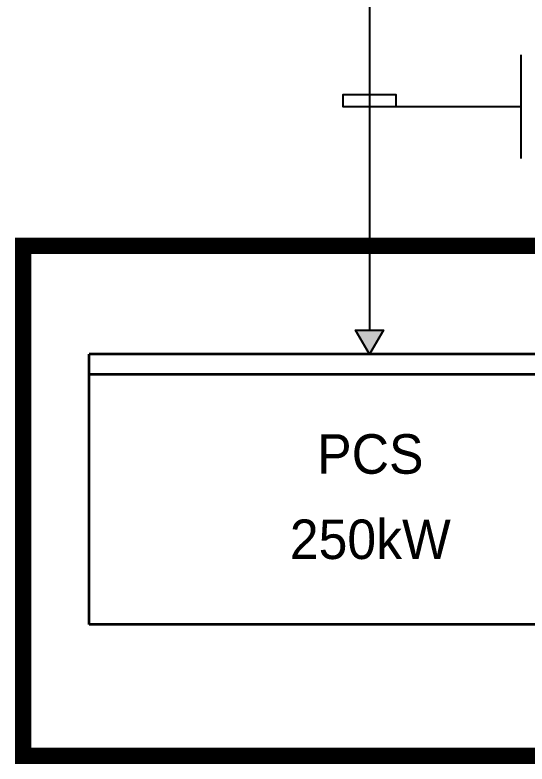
# Model space of a CAD drawing. Header units: feet. Extents: x 1 to 168002, y -59383 to 29717.
# Drawn here: x 64654 to 66208, y -15926 to -13652 of the extents above; entities that cross this region are included whole.
import ezdxf
from ezdxf.enums import TextEntityAlignment as Align

# ---------------------------------------------------------------- set-up
doc = ezdxf.new("R2010")
doc.units = ezdxf.units.FT
doc.header["$LTSCALE"] = 50
doc.header["$MEASUREMENT"] = 0
doc.linetypes.add('PHANTOMX2', pattern=[5, 2.5, -0.5, 0.5, -0.5, 0.5, -0.5])
doc.layers.get('0').update_dxf_attribs({"linetype": 'CONTINUOUS'})
for name, color, linetype in [('4', 4, 'CONTINUOUS'), ('E-Control', 7, 'CONTINUOUS'), ('E-Text-Call', 7, 'CONTINUOUS'), ('ELEC', 200, 'CONTINUOUS'), ('SYM', 7, 'CONTINUOUS')]:
    doc.layers.add(name, color=color, linetype=linetype)
doc.styles.add('돋움', font='')
doc.styles.get('돋움').set_extended_font_data('Dotum')

msp = doc.modelspace()

# ---------------------------------------------------------------- hatches: boundary and pattern name
at = {"layer": '4'}
msp.add_hatch(color=256, dxfattribs=at).paths.add_polyline_path([(65729.8, -14682), (65687.3, -14608.5), (65772.2, -14608.5)])

# ---------------------------------------------------------------- linework, layer by layer
at = {"color": 7, "lineweight": 35}
for p, q in [((66580.8, -14682, 0.1), (64878.7, -14682, 0.1)), ((64878.7, -15502.6, 0.1), (64878.7, -14682, 0.1)), ((66580.8, -14743.3, 0.1), (64878.7, -14743.3, 0.1)), ((66580.8, -15502.6, 0.1), (64878.7, -15502.6, 0.1))]:
    msp.add_line(p, q, dxfattribs=at)
at = {"color": 6, "linetype": 'PHANTOMX2', "ltscale": 0.3, "const_width": 50, "elevation": 0.1}
msp.add_lwpolyline([(64678.7, -14582), (64678.7, -15901.5), (70331.6, -15901.5), (70331.6, -14352.7), (66580.8, -14352.7), (64678.7, -14352.7)], close=True, dxfattribs=at)
at = {"layer": 'E-Control'}
msp.add_line((65729.8, -13544.1, 0.1), (65729.8, -14608.5, 0.1), dxfattribs=at)
at = {"layer": 'E-Text-Call', "ltscale": 0.5}
msp.add_line((66188.8, -13772.6, 0.1), (66188.8, -14087.6, 0.1), dxfattribs=at)
at = {"layer": 'E-Text-Call', "ltscale": 0.5, "elevation": 0.1}
msp.add_lwpolyline([(65810.8, -13930.1), (65810.8, -13894.1), (65648.8, -13894.1), (65648.8, -13930.1), (66188.8, -13930.1)], dxfattribs=at)
at = {"layer": 'SYM', "elevation": 0.1}
msp.add_lwpolyline([(65729.8, -14682), (65687.3, -14608.5), (65772.2, -14608.5)], close=True, dxfattribs=at)

# ---------------------------------------------------------------- texts
at = {"layer": 'ELEC', "color": 7, "style": '돋움'}
for s, p in [('PCS', (65732.4, -15044.9, 0.1)), ('250kW', (65732.4, -15303.9, 0.1))]:
    msp.add_text(s, height=120, dxfattribs=at).set_placement(p, align=Align.CENTER)

doc.saveas('drawing.dxf')
